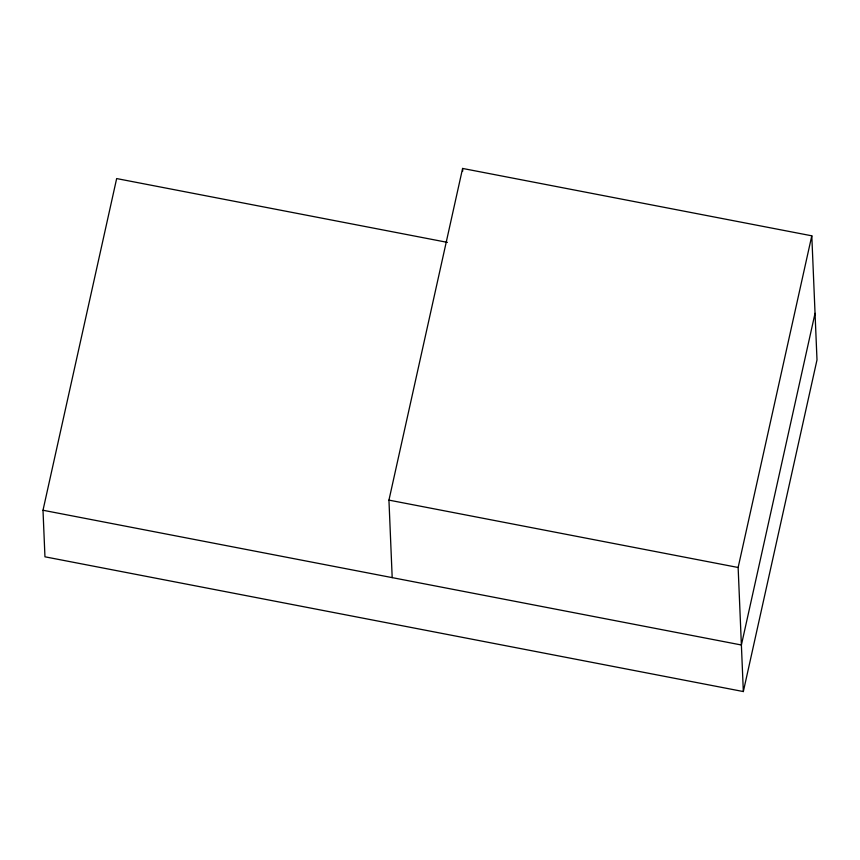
<?xml version="1.0" encoding="UTF-8"?>
<svg xmlns="http://www.w3.org/2000/svg" width="860" height="860" viewBox="0 0 860 860"><rect width="100%" height="100%" fill="white"/><g stroke="black" fill="none" stroke-linecap="round" stroke-linejoin="round"><path stroke-width="1.29" d="M392.192 577.63L388.946 500.122L462.605 168.442L811.797 235.812L817 359.878L743.341 691.558L44.956 556.807L43 510.249L116.659 178.568L447.404 242.38M743.341 691.558L738.138 567.492L811.797 235.812M815.043 313.319L741.395 645L43 510.249M388.946 500.122L738.138 567.492M462.605 168.442L462.712 171.108"/></g></svg>
